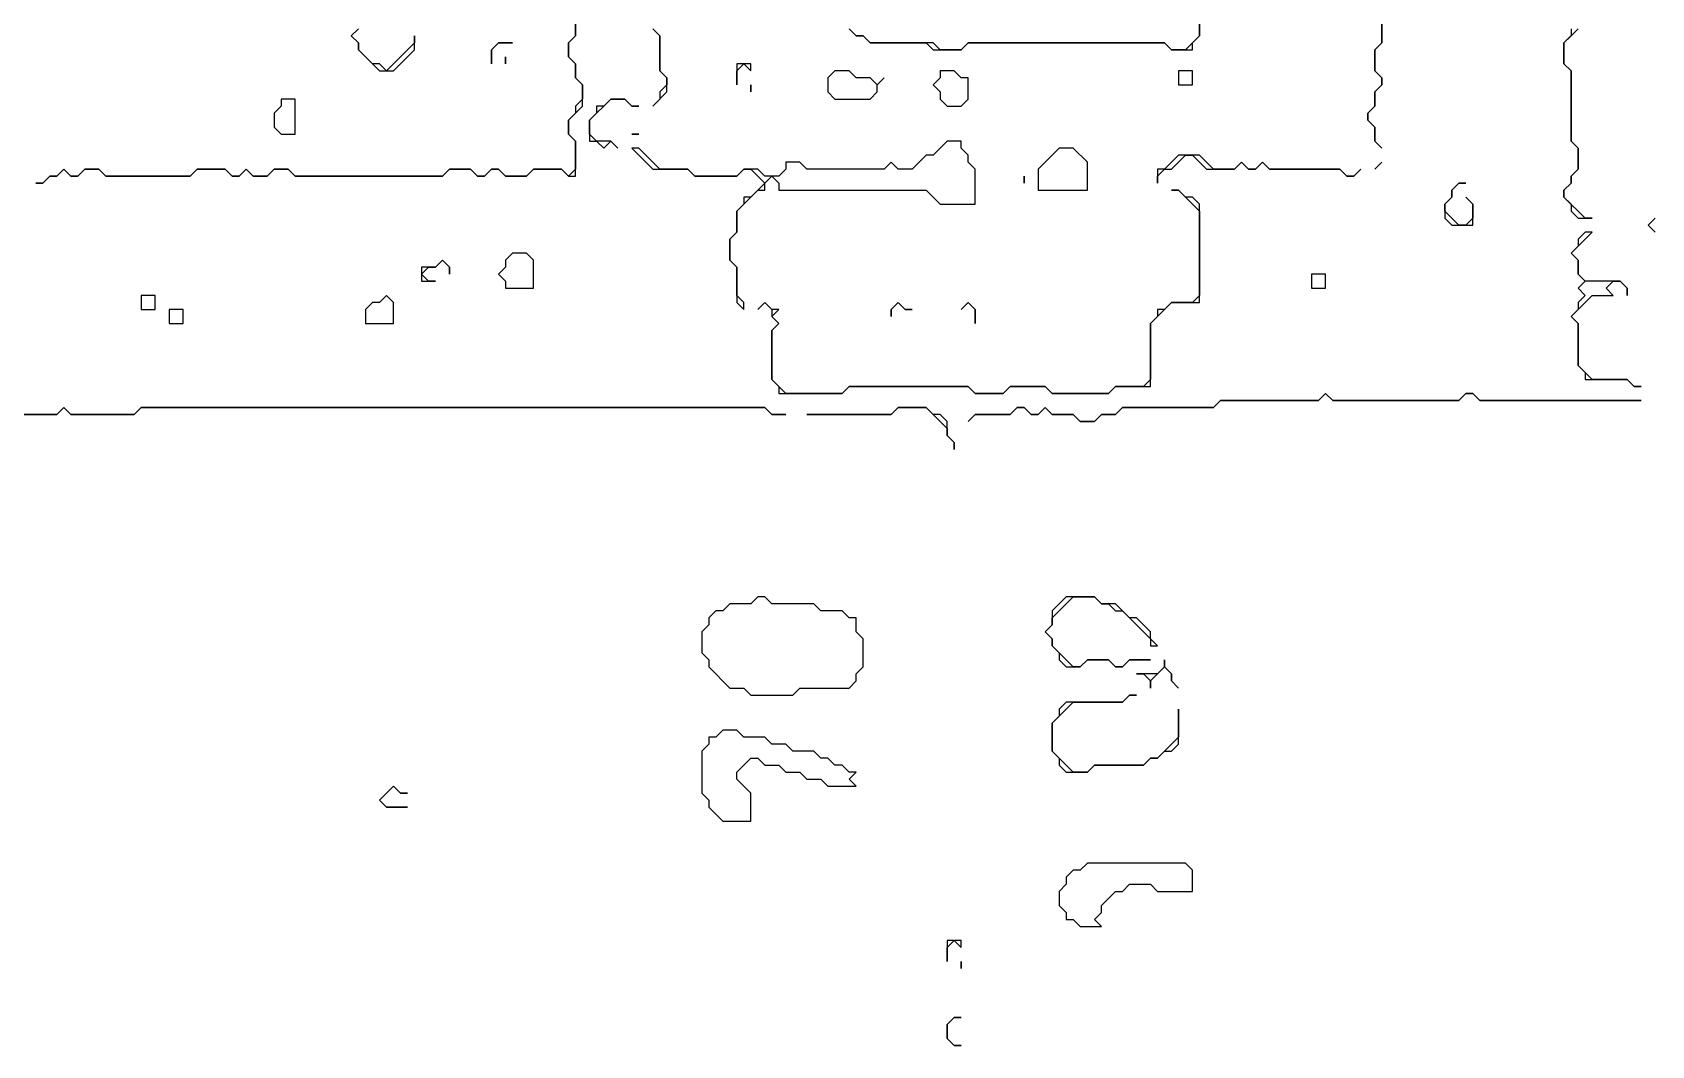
# Model space of a CAD drawing. Header units: metres. Extents: x 0 to 3575, y 1 to 2763.
# Drawn here: x 1242.5 to 1473.5, y 1024 to 1168.5 of the extents above; entities that cross this region are included whole.
import ezdxf

# ---------------------------------------------------------------- set-up
doc = ezdxf.new("R2010")
doc.units = ezdxf.units.M

msp = doc.modelspace()

# ---------------------------------------------------------------- linework, layer by layer
for points in [[(1320, 1195), (1320, 1168), (1319, 1167), (1319, 1165), (1320, 1164), (1320, 1162), (1321, 1161), (1321, 1159), (1320, 1158), (1320, 1157), (1319, 1156), (1319, 1154), (1320, 1153), (1320, 1149), (1319, 1148), (1318, 1149), (1314, 1149), (1313, 1148), (1310, 1148), (1309, 1149), (1308, 1149), (1307, 1148), (1306, 1148), (1305, 1149), (1302, 1149), (1301, 1148), (1280, 1148), (1279, 1149), (1277, 1149), (1276, 1148), (1274, 1148), (1273, 1149), (1272, 1148), (1271, 1148), (1270, 1149), (1266, 1149), (1265, 1148), (1253, 1148), (1252, 1149), (1250, 1149), (1249, 1148), (1248, 1148), (1247, 1149), (1246, 1148), (1245, 1148), (1244, 1147), (1243, 1147), (1244, 1147), (1245, 1148), (1246, 1148), (1247, 1149), (1248, 1148), (1249, 1148), (1250, 1149), (1252, 1149), (1253, 1148), (1265, 1148), (1266, 1149), (1270, 1149), (1271, 1148), (1272, 1148), (1273, 1149), (1274, 1148), (1276, 1148), (1277, 1149), (1279, 1149), (1280, 1148), (1301, 1148), (1302, 1149), (1305, 1149), (1306, 1148), (1307, 1148), (1308, 1149), (1309, 1149), (1310, 1148), (1313, 1148), (1314, 1149), (1318, 1149), (1319, 1148), (1320, 1148), (1320, 1153), (1319, 1154), (1319, 1156), (1321, 1158), (1321, 1161), (1320, 1162), (1320, 1164), (1319, 1165), (1319, 1167), (1320, 1168), (1320, 1195)], [(1435, 1172), (1435, 1167), (1434, 1166), (1434, 1163), (1435, 1162), (1435, 1161), (1434, 1160), (1434, 1158), (1433, 1157), (1433, 1156), (1434, 1155), (1434, 1153), (1435, 1152), (1434, 1153), (1434, 1155), (1433, 1156), (1433, 1157), (1434, 1158), (1434, 1160), (1435, 1161), (1435, 1162), (1434, 1163), (1434, 1166), (1435, 1167), (1435, 1172)], [(1289, 1169), (1288, 1168), (1289, 1167), (1289, 1166), (1292, 1163), (1294, 1163), (1297, 1166), (1297, 1168), (1297, 1167), (1293, 1163), (1292, 1164), (1291, 1164), (1289, 1166), (1289, 1167), (1288, 1168), (1289, 1169)], [(1331, 1169), (1332, 1168), (1332, 1163), (1333, 1162), (1333, 1161), (1332, 1160), (1332, 1159), (1331, 1158), (1333, 1160), (1333, 1162), (1332, 1163), (1332, 1168), (1331, 1169)], [(1359, 1169), (1360, 1168), (1361, 1168), (1362, 1167), (1370, 1167), (1371, 1166), (1375, 1166), (1376, 1167), (1404, 1167), (1405, 1166), (1408, 1166), (1408, 1167), (1409, 1168), (1409, 1170)], [(1409, 1170), (1409, 1168), (1407, 1166), (1405, 1166), (1404, 1167), (1376, 1167), (1375, 1166), (1372, 1166), (1371, 1167), (1362, 1167), (1361, 1168), (1360, 1168), (1359, 1169)], [(1462, 1169), (1462, 1168), (1461, 1167), (1461, 1164), (1462, 1163), (1462, 1153), (1463, 1152), (1463, 1149), (1462, 1148), (1462, 1147), (1461, 1146), (1461, 1145), (1462, 1144), (1462, 1143), (1463, 1142), (1465, 1142), (1464, 1142), (1461, 1145), (1461, 1146), (1462, 1147), (1462, 1148), (1463, 1149), (1463, 1152), (1462, 1153), (1462, 1163), (1461, 1164), (1461, 1167), (1463, 1169)], [(1474, 1142), (1473, 1141), (1474, 1140)]]:
    msp.add_lwpolyline(points)
for points in [[(1309, 1167), (1308, 1166), (1308, 1164), (1308, 1166), (1309, 1167), (1311, 1167)], [(1310, 1165), (1310, 1164)], [(1343, 1164), (1343, 1161), (1343, 1163), (1344, 1164), (1345, 1163), (1345, 1164)], [(1357, 1163), (1356, 1162), (1356, 1160), (1357, 1159), (1362, 1159), (1363, 1160), (1363, 1161), (1364, 1162), (1363, 1161), (1362, 1162), (1360, 1162), (1359, 1163)], [(1372, 1163), (1372, 1162), (1371, 1161), (1372, 1160), (1372, 1159), (1373, 1158), (1375, 1158), (1376, 1159), (1376, 1162), (1375, 1162), (1374, 1163)], [(1406, 1163), (1406, 1161), (1408, 1161), (1408, 1163)], [(1345, 1161), (1345, 1160)], [(1278, 1159), (1278, 1158), (1277, 1157), (1277, 1155), (1278, 1154), (1280, 1154), (1280, 1159)], [(1325, 1159), (1324, 1158), (1323, 1158), (1323, 1157), (1322, 1156), (1322, 1153), (1323, 1153), (1324, 1152), (1325, 1153), (1326, 1152), (1325, 1153), (1323, 1153), (1322, 1154), (1322, 1156), (1325, 1159), (1327, 1159), (1328, 1158), (1329, 1158), (1328, 1158), (1327, 1159)], [(1343, 1159)], [(1283, 1156)], [(1328, 1154), (1329, 1154)], [(1373, 1153), (1371, 1151), (1370, 1151), (1368, 1149), (1366, 1149), (1365, 1150), (1364, 1149), (1353, 1149), (1352, 1150), (1350, 1150), (1350, 1149), (1349, 1148), (1347, 1148), (1346, 1149), (1344, 1149), (1343, 1148), (1337, 1148), (1336, 1149), (1332, 1149), (1329, 1152), (1328, 1152), (1331, 1149), (1336, 1149), (1337, 1148), (1343, 1148), (1344, 1149), (1345, 1149), (1347, 1147), (1345, 1145), (1344, 1145), (1344, 1144), (1343, 1143), (1343, 1140), (1342, 1139), (1342, 1136), (1343, 1135), (1343, 1130), (1344, 1129), (1344, 1130), (1343, 1131), (1343, 1135), (1342, 1136), (1342, 1139), (1343, 1140), (1343, 1143), (1346, 1146), (1347, 1146), (1347, 1147), (1348, 1148), (1349, 1147), (1349, 1146), (1370, 1146), (1372, 1144), (1377, 1144), (1377, 1149), (1376, 1150), (1376, 1151), (1375, 1152), (1375, 1153)], [(1389, 1152), (1386, 1149), (1386, 1146), (1393, 1146), (1393, 1150), (1391, 1152)], [(1406, 1151), (1404, 1149), (1403, 1149), (1403, 1147), (1403, 1148), (1404, 1149), (1405, 1149), (1407, 1151), (1408, 1151), (1410, 1149), (1414, 1149), (1415, 1150), (1416, 1149), (1417, 1149), (1418, 1150), (1419, 1149), (1429, 1149), (1430, 1148), (1431, 1148), (1432, 1149), (1431, 1148), (1430, 1148), (1429, 1149), (1419, 1149), (1418, 1150), (1417, 1149), (1416, 1149), (1415, 1150), (1414, 1149), (1411, 1149), (1409, 1151)], [(1435, 1150), (1434, 1149)], [(1405, 1146), (1406, 1146), (1409, 1143), (1409, 1131), (1408, 1130), (1405, 1130), (1404, 1129), (1403, 1129), (1403, 1128), (1402, 1127), (1402, 1119), (1401, 1118), (1397, 1118), (1396, 1117), (1388, 1117), (1387, 1118), (1382, 1118), (1381, 1117), (1377, 1117), (1376, 1118), (1359, 1118), (1358, 1117), (1350, 1117), (1348, 1119), (1348, 1126), (1349, 1127), (1348, 1128), (1349, 1129), (1348, 1129), (1347, 1130), (1346, 1129), (1347, 1130), (1348, 1129), (1348, 1128), (1349, 1127), (1348, 1126), (1348, 1119), (1349, 1118), (1349, 1117), (1358, 1117), (1359, 1118), (1376, 1118), (1377, 1117), (1381, 1117), (1382, 1118), (1387, 1118), (1388, 1117), (1396, 1117), (1397, 1118), (1402, 1118), (1402, 1127), (1405, 1130), (1409, 1130), (1409, 1144), (1408, 1145), (1407, 1145), (1406, 1146)], [(1384, 1148), (1384, 1147)], [(1446, 1147), (1445, 1146), (1445, 1145), (1444, 1144), (1444, 1142), (1445, 1141), (1448, 1141), (1448, 1144), (1447, 1145), (1448, 1144), (1448, 1142), (1447, 1141), (1446, 1141), (1444, 1143), (1444, 1144), (1445, 1145), (1445, 1146), (1446, 1147), (1447, 1147)], [(1464, 1140), (1463, 1139), (1463, 1138), (1462, 1137), (1463, 1136), (1463, 1134), (1464, 1133), (1463, 1132), (1464, 1131), (1463, 1130), (1463, 1129), (1462, 1128), (1463, 1127), (1463, 1121), (1464, 1120), (1464, 1119), (1470, 1119), (1471, 1118), (1472, 1118), (1471, 1118), (1470, 1119), (1465, 1119), (1463, 1121), (1463, 1127), (1462, 1128), (1465, 1131), (1468, 1131), (1467, 1132), (1468, 1133), (1469, 1133), (1470, 1132), (1470, 1131), (1470, 1132), (1469, 1133), (1464, 1133), (1463, 1134), (1463, 1136), (1462, 1137), (1465, 1140)], [(1311, 1137), (1310, 1136), (1310, 1135), (1309, 1134), (1310, 1133), (1310, 1132), (1314, 1132), (1314, 1136), (1313, 1137)], [(1301, 1136), (1300, 1135), (1298, 1135), (1298, 1133), (1300, 1133), (1299, 1133), (1298, 1134), (1299, 1135), (1300, 1135), (1301, 1136), (1302, 1135), (1302, 1134), (1302, 1135)], [(1425, 1134), (1425, 1132), (1427, 1132), (1427, 1134)], [(1258, 1131), (1258, 1129), (1260, 1129), (1260, 1131)], [(1293, 1131), (1292, 1130), (1291, 1130), (1290, 1129), (1290, 1127), (1294, 1127), (1294, 1130)], [(1366, 1130), (1365, 1129), (1365, 1128), (1365, 1129), (1366, 1130), (1367, 1129), (1368, 1129), (1367, 1129)], [(1376, 1130), (1375, 1129), (1376, 1130), (1377, 1129), (1377, 1127), (1377, 1129)], [(1262, 1129), (1262, 1127), (1264, 1127), (1264, 1129)], [(1375, 1127)], [(1427, 1117), (1426, 1116), (1412, 1116), (1411, 1115), (1398, 1115), (1397, 1114), (1395, 1114), (1394, 1113), (1392, 1113), (1391, 1114), (1388, 1114), (1387, 1115), (1386, 1114), (1385, 1114), (1384, 1115), (1383, 1115), (1382, 1114), (1377, 1114), (1376, 1113), (1377, 1114), (1382, 1114), (1383, 1115), (1384, 1115), (1385, 1114), (1386, 1114), (1387, 1115), (1388, 1114), (1391, 1114), (1392, 1113), (1394, 1113), (1395, 1114), (1397, 1114), (1398, 1115), (1411, 1115), (1412, 1116), (1426, 1116), (1427, 1117), (1428, 1116), (1446, 1116), (1447, 1117), (1448, 1117), (1449, 1116), (1472, 1116), (1449, 1116), (1448, 1117), (1447, 1117), (1446, 1116), (1428, 1116)], [(1247, 1115), (1246, 1114), (1185, 1114), (1246, 1114), (1247, 1115), (1248, 1114), (1257, 1114), (1258, 1115), (1347, 1115), (1348, 1114), (1350, 1114), (1348, 1114), (1347, 1115), (1258, 1115), (1257, 1114), (1248, 1114)], [(1366, 1115), (1365, 1114), (1353, 1114), (1365, 1114), (1366, 1115), (1370, 1115), (1373, 1112), (1373, 1111), (1374, 1110), (1374, 1109), (1374, 1110), (1373, 1111), (1373, 1113), (1372, 1114), (1371, 1114), (1370, 1115)], [(1346, 1088), (1345, 1087), (1342, 1087), (1341, 1086), (1340, 1086), (1339, 1085), (1339, 1084), (1338, 1083), (1338, 1080), (1339, 1079), (1339, 1078), (1342, 1075), (1344, 1075), (1345, 1074), (1351, 1074), (1352, 1075), (1359, 1075), (1360, 1076), (1360, 1077), (1361, 1078), (1361, 1082), (1360, 1083), (1360, 1085), (1359, 1085), (1358, 1086), (1355, 1086), (1354, 1087), (1348, 1087), (1347, 1088)], [(1390, 1088), (1388, 1086), (1388, 1084), (1387, 1083), (1388, 1082), (1388, 1081), (1389, 1080), (1389, 1079), (1390, 1078), (1392, 1078), (1393, 1079), (1396, 1079), (1397, 1078), (1398, 1078), (1399, 1079), (1402, 1079), (1399, 1079), (1398, 1078), (1397, 1078), (1396, 1079), (1393, 1079), (1392, 1078), (1391, 1078), (1388, 1081), (1388, 1082), (1387, 1083), (1388, 1084), (1388, 1085), (1391, 1088), (1394, 1088), (1395, 1087), (1396, 1087), (1397, 1086), (1398, 1086), (1402, 1082), (1402, 1081), (1403, 1081), (1402, 1082), (1402, 1083), (1400, 1085), (1399, 1085), (1397, 1087), (1395, 1087), (1394, 1088)], [(1404, 1079), (1404, 1078), (1403, 1077), (1400, 1077), (1401, 1077), (1402, 1076), (1402, 1075), (1402, 1076), (1404, 1078), (1405, 1077), (1405, 1076), (1406, 1075), (1405, 1076), (1405, 1077), (1404, 1078)], [(1399, 1074), (1398, 1073), (1390, 1073), (1389, 1072), (1389, 1071), (1388, 1070), (1388, 1066), (1389, 1065), (1389, 1064), (1390, 1063), (1393, 1063), (1394, 1064), (1401, 1064), (1402, 1065), (1403, 1065), (1404, 1066), (1405, 1066), (1406, 1067), (1406, 1072), (1406, 1068), (1403, 1065), (1402, 1065), (1401, 1064), (1394, 1064), (1393, 1063), (1391, 1063), (1388, 1066), (1388, 1070), (1391, 1073), (1398, 1073), (1399, 1074), (1400, 1074)], [(1404, 1074)], [(1341, 1069), (1340, 1068), (1339, 1068), (1339, 1067), (1338, 1066), (1338, 1060), (1339, 1059), (1339, 1058), (1341, 1056), (1345, 1056), (1345, 1060), (1343, 1062), (1343, 1063), (1345, 1065), (1346, 1065), (1347, 1064), (1349, 1064), (1350, 1063), (1352, 1063), (1353, 1062), (1355, 1062), (1356, 1061), (1360, 1061), (1359, 1062), (1360, 1063), (1359, 1063), (1358, 1064), (1357, 1064), (1356, 1065), (1355, 1065), (1354, 1066), (1351, 1066), (1350, 1067), (1348, 1067), (1347, 1068), (1344, 1068), (1343, 1069)], [(1294, 1061), (1292, 1059), (1293, 1058), (1296, 1058), (1293, 1058), (1292, 1059), (1294, 1061), (1295, 1060), (1296, 1060), (1295, 1060)], [(1393, 1050), (1392, 1049), (1391, 1049), (1390, 1048), (1390, 1047), (1389, 1046), (1389, 1044), (1390, 1043), (1390, 1042), (1391, 1042), (1392, 1041), (1395, 1041), (1394, 1042), (1395, 1043), (1395, 1044), (1397, 1046), (1398, 1046), (1399, 1047), (1402, 1047), (1403, 1046), (1408, 1046), (1408, 1049), (1407, 1050)], [(1373, 1039), (1373, 1036), (1373, 1038), (1374, 1039), (1375, 1038), (1375, 1039)], [(1375, 1036), (1375, 1035)], [(1374, 1028), (1373, 1027), (1373, 1025), (1374, 1024), (1375, 1024), (1374, 1024), (1373, 1025), (1373, 1027), (1374, 1028), (1375, 1028)]]:
    msp.add_lwpolyline(points, close=True)

doc.saveas('drawing.dxf')
